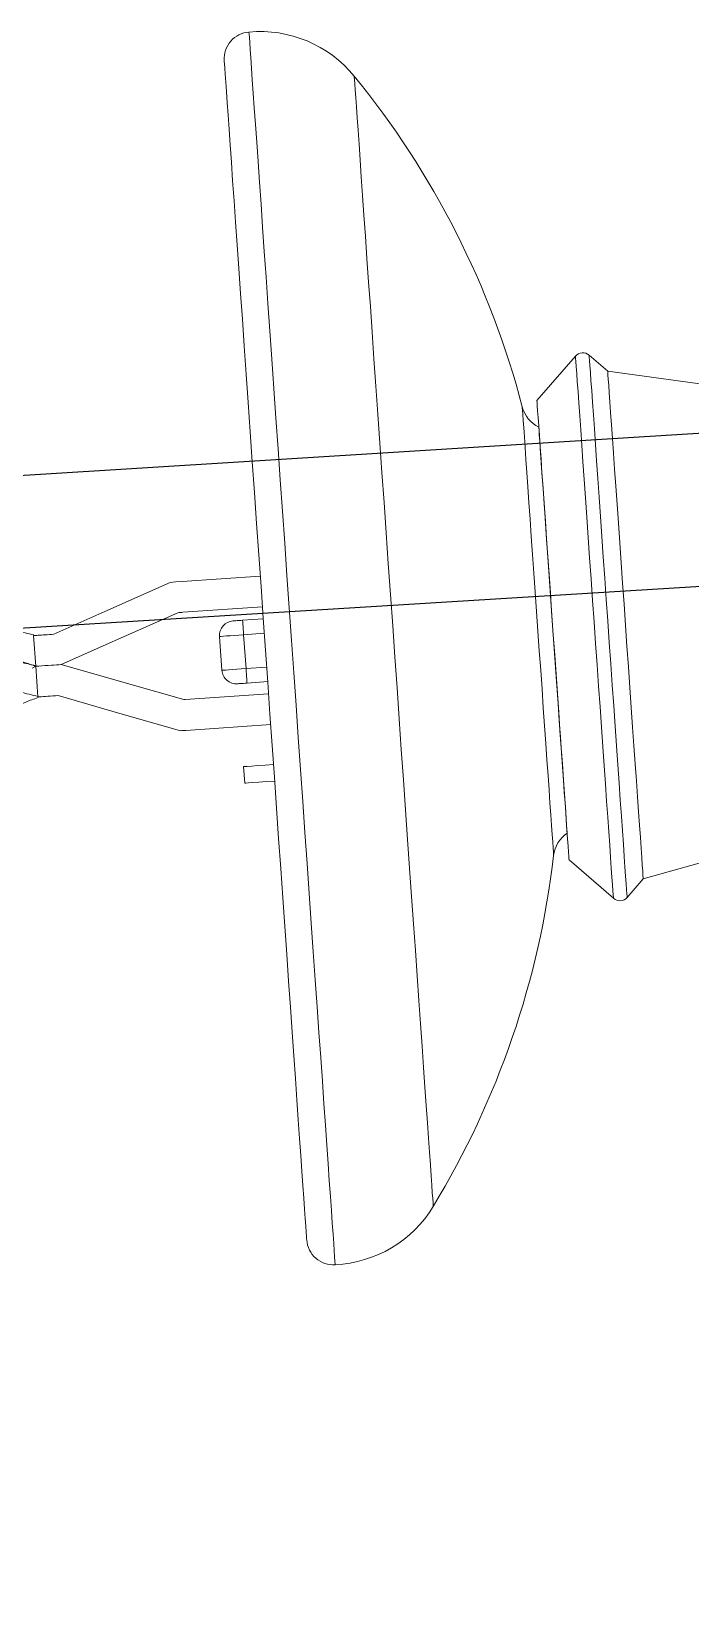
# Model space of a CAD drawing. Header units: millimetres. Extents: x 1587714 to 3094800, y -694377 to -413614.
# Drawn here: x 2353127.8 to 2353263.8, y -549986.3 to -549660.6 of the extents above; entities that cross this region are included whole.
import ezdxf

# ---------------------------------------------------------------- set-up
doc = ezdxf.new("R2010")
doc.units = ezdxf.units.MM

# ---------------------------------------------------------------- blocks, each defined once
blk = doc.blocks.new('poste RT1 vista lateral')
at = {"color": 7, "linetype": 'Continuous', "lineweight": 15}
for p, q in [((-1223.9701, 9017.976), (-1231.936, 9008.8122)), ((-1217.3214, 9014.847), (-1221.1485, 9018.1735)), ((-1190.5083, 9011.2298), (-1217.3214, 9014.847)), ((-1289.0289, 8972.5916), (-1305.1416, 8971.4653)), ((-1304.9919, 8965.1101), (-1288.586, 8966.2573)), ((-1292.6708, 8963.465), (-1288.4116, 8963.7635)), ((-1335.805, 8960.2988), (-1335.362, 8953.9645)), ((-1297.4493, 8960.1243), (-1296.961, 8953.1405)), ((-1292.4614, 8960.4723), (-1291.9732, 8953.4895)), ((-1336.0922, 8953.5906), (-1335.362, 8953.9645)), ((-1334.919, 8947.6302), (-1335.362, 8953.9645)), ((-1335.3386, 8953.6307), (-1335.362, 8953.9645)), ((-1287.5047, 8950.7945), (-1291.764, 8950.4969)), ((-1304.5675, 8947.0961), (-1287.3303, 8948.3006)), ((-1286.8873, 8941.9663), (-1304.4178, 8940.7408)), ((-1292.4693, 8933.2554), (-1292.2319, 8929.8604)), ((-1209.997, 8910.1021), (-1183.9482, 8917.4159)), ((-1225.3092, 8914.0437), (-1216.1454, 8906.0776)), ((-1213.3239, 8906.275), (-1209.997, 8910.1021))]:
    blk.add_line(p, q, dxfattribs=at)
at = {"color": 8, "linetype": 'Continuous', "lineweight": 15}
for p, q in [((-1288.2023, 8960.7708), (-1292.4614, 8960.4723)), ((-1291.9732, 8953.4895), (-1287.7141, 8953.788))]:
    blk.add_line(p, q, dxfattribs=at)
at = {"color": 5, "linetype": 'Continuous', "lineweight": 15, "flags": 128}
for points in [[(-1291.3648, 9084.8639), (-1291.3617, 9084.82), (-1291.3369, 9084.4653), (-1291.2875, 9083.7576), (-1291.2134, 9082.6981), (-1291.115, 9081.2905), (-1290.9924, 9079.5376), (-1290.8462, 9077.4462), (-1290.6765, 9075.0201), (-1290.484, 9072.2668), (-1290.2692, 9069.195), (-1290.0326, 9065.8114), (-1289.7749, 9062.1264), (-1289.497, 9058.1505), (-1289.1993, 9053.8952), (-1288.8829, 9049.371), (-1288.5488, 9044.5912), (-1288.1976, 9039.5691), (-1287.8304, 9034.3182), (-1287.4483, 9028.8546), (-1287.0523, 9023.1926), (-1286.6437, 9017.3476), (-1286.2233, 9011.3356), (-1285.7925, 9005.1749), (-1285.3524, 8998.8816), (-1284.9043, 8992.4729), (-1284.4494, 8985.9679), (-1283.989, 8979.3837), (-1283.5243, 8972.7385), (-1283.0568, 8966.0523), (-1282.5875, 8959.3422), (-1282.118, 8952.6274), (-1281.6494, 8945.926), (-1281.1832, 8939.2579), (-1280.7204, 8932.6413), (-1280.2626, 8926.0943), (-1279.811, 8919.6351), (-1279.3667, 8913.2817), (-1278.9311, 8907.0523), (-1278.5054, 8900.964), (-1278.0906, 8895.0341), (-1277.6882, 8889.2787), (-1277.2991, 8883.713), (-1276.9243, 8878.3543), (-1276.565, 8873.2159), (-1276.2222, 8868.314), (-1275.8968, 8863.6601), (-1275.5898, 8859.2684), (-1275.3017, 8855.1514), (-1275.0339, 8851.3196), (-1274.7866, 8847.7843), (-1274.5609, 8844.5551), (-1274.3571, 8841.6417), (-1274.1759, 8839.0515), (-1274.018, 8836.7913), (-1273.8835, 8834.8687), (-1273.773, 8833.2884), (-1273.6867, 8832.0544), (-1273.6248, 8831.1703), (-1273.5878, 8830.6391), (-1273.5754, 8830.4617)], [(-1296.4693, 9078.9931), (-1296.4567, 9078.8147), (-1296.4193, 9078.2797), (-1296.3571, 9077.39), (-1296.2703, 9076.1483), (-1296.1591, 9074.5566), (-1296.0238, 9072.6225), (-1295.8648, 9070.349), (-1295.6826, 9067.7445), (-1295.4778, 9064.8148), (-1295.2509, 9061.5714), (-1295.0028, 9058.0208), (-1294.7338, 9054.1747), (-1294.445, 9050.0453), (-1294.1372, 9045.6431), (-1293.8113, 9040.9825), (-1293.4682, 9036.0749), (-1293.1089, 9030.9374), (-1292.7344, 9025.5835), (-1292.3461, 9020.0293), (-1291.9448, 9014.291), (-1291.5319, 9008.3859), (-1291.1084, 9002.3301), (-1290.6758, 8996.1426), (-1290.2351, 8989.8407), (-1289.7878, 8983.4445), (-1289.3351, 8976.97), (-1288.8784, 8970.4382), (-1288.4189, 8963.8684), (-1287.9582, 8957.2794), (-1287.4973, 8950.6896), (-1287.0379, 8944.1197), (-1286.5812, 8937.588), (-1286.1286, 8931.1144), (-1285.6812, 8924.7172), (-1285.2406, 8918.4153), (-1284.8079, 8912.2279), (-1284.3844, 8906.172), (-1283.9715, 8900.2669), (-1283.5702, 8894.5286), (-1283.1818, 8888.9744), (-1282.8074, 8883.6205), (-1282.4482, 8878.4831), (-1282.105, 8873.5764), (-1281.7791, 8868.9148), (-1281.4713, 8864.5127), (-1281.1826, 8860.3833), (-1280.9136, 8856.5371), (-1280.6653, 8852.9875), (-1280.4385, 8849.7431), (-1280.2337, 8846.8144), (-1280.0515, 8844.209), (-1279.8926, 8841.9363), (-1279.7573, 8840.0013), (-1279.646, 8838.4106), (-1279.5592, 8837.168), (-1279.497, 8836.2782), (-1279.4595, 8835.7432), (-1279.447, 8835.5649)], [(-1234.9613, 9007.5123), (-1234.9489, 9007.3359), (-1234.9121, 9006.8085), (-1234.8509, 9005.935), (-1234.7661, 9004.72), (-1234.6579, 9003.1741), (-1234.5275, 9001.3096), (-1234.3758, 8999.1391), (-1234.2037, 8996.6795), (-1234.013, 8993.9511), (-1233.8048, 8990.9728), (-1233.5806, 8987.7684), (-1233.3425, 8984.3619), (-1233.0919, 8980.7789), (-1232.8309, 8977.0472), (-1232.5615, 8973.1953), (-1232.2858, 8969.2519), (-1232.0058, 8965.2464), (-1231.7236, 8961.2114), (-1231.4414, 8957.1755), (-1231.1614, 8953.171), (-1230.8857, 8949.2276), (-1230.6163, 8945.3757), (-1230.3553, 8941.644), (-1230.1047, 8938.061), (-1229.8666, 8934.6545), (-1229.6424, 8931.4492), (-1229.4342, 8928.4718), (-1229.2433, 8925.7424), (-1229.0714, 8923.2838), (-1228.9197, 8921.1133), (-1228.7893, 8919.2488), (-1228.6811, 8917.7029), (-1228.5963, 8916.4879), (-1228.5351, 8915.6134), (-1228.4983, 8915.087), (-1228.4859, 8914.9106)], [(-1231.5542, 9003.3305), (-1231.5417, 9003.1521), (-1231.5043, 9002.6171), (-1231.4424, 9001.7312), (-1231.3563, 9000.5009), (-1231.247, 8998.9378), (-1231.1153, 8997.0543), (-1230.9623, 8994.8666), (-1230.7895, 8992.3947), (-1230.5981, 8989.6576), (-1230.3899, 8986.6803), (-1230.1666, 8983.4874), (-1229.9301, 8980.1056), (-1229.6826, 8976.5646), (-1229.426, 8972.8949), (-1229.1625, 8969.1279), (-1228.8944, 8965.2941), (-1228.624, 8961.4279), (-1228.3538, 8957.5617), (-1228.0857, 8953.7289), (-1227.8222, 8949.9609), (-1227.5656, 8946.2912), (-1227.318, 8942.7502), (-1227.0816, 8939.3694), (-1226.8583, 8936.1765), (-1226.6501, 8933.1982), (-1226.4587, 8930.4621), (-1226.2859, 8927.9892), (-1226.1329, 8925.8015), (-1226.0012, 8923.919), (-1225.8919, 8922.3549), (-1225.8058, 8921.1257), (-1225.7438, 8920.2387), (-1225.7065, 8919.7047), (-1225.694, 8919.5254), (-1225.694, 8919.5254)]]:
    blk.add_lwpolyline(points, dxfattribs=at)
at = {"color": 8, "linetype": 'Continuous', "lineweight": 15, "flags": 128}
for points in [[(-1269.6392, 9075.7582), (-1269.6268, 9075.5808), (-1269.5896, 9075.0506), (-1269.528, 9074.1675), (-1269.4418, 9072.9353), (-1269.3314, 9071.358), (-1269.1973, 9069.4392), (-1269.0397, 9067.1856), (-1268.8592, 9064.6031), (-1268.6562, 9061.7011), (-1268.4315, 9058.4881), (-1268.1857, 9054.9729), (-1267.9195, 9051.1658), (-1267.6338, 9047.0803), (-1267.3294, 9042.7268), (-1267.0073, 9038.1205), (-1266.6684, 9033.273), (-1266.3136, 9028.2013), (-1265.9443, 9022.9199), (-1265.5614, 9017.4439), (-1265.1662, 9011.7915), (-1264.7597, 9005.9788), (-1264.3433, 9000.0241), (-1263.9182, 8993.9454), (-1263.4857, 8987.7608), (-1263.0473, 8981.4894), (-1262.6039, 8975.1494), (-1262.1573, 8968.7617), (-1261.7084, 8962.3435), (-1261.259, 8955.9166), (-1260.8103, 8949.4994), (-1260.3635, 8943.1107), (-1259.9203, 8936.7716), (-1259.4817, 8930.5003), (-1259.0492, 8924.3147), (-1258.6241, 8918.236), (-1258.2077, 8912.2813), (-1257.8013, 8906.4686), (-1257.406, 8900.8162), (-1257.0231, 8895.3412), (-1256.6538, 8890.0597), (-1256.2992, 8884.9871), (-1255.9603, 8880.1405), (-1255.6381, 8875.5333), (-1255.3337, 8871.1808), (-1255.048, 8867.0943), (-1254.7818, 8863.2882), (-1254.536, 8859.7729), (-1254.3113, 8856.559), (-1254.1084, 8853.657), (-1253.9278, 8851.0754), (-1253.7702, 8848.8219), (-1253.6361, 8846.9031), (-1253.5257, 8845.3257), (-1253.4396, 8844.0936), (-1253.3778, 8843.2105), (-1253.3408, 8842.6793), (-1253.3284, 8842.5028)], [(-1223.9701, 9017.976), (-1223.967, 9017.9322), (-1223.9423, 9017.5784), (-1223.8931, 9016.8736), (-1223.8195, 9015.8226), (-1223.7223, 9014.4312), (-1223.6018, 9012.7079), (-1223.4588, 9010.6652), (-1223.2944, 9008.3144), (-1223.1097, 9005.6708), (-1222.9054, 9002.7516), (-1222.6834, 8999.5749), (-1222.4446, 8996.1607), (-1222.1908, 8992.5301), (-1221.9234, 8988.7078), (-1221.6443, 8984.7157), (-1221.3551, 8980.5806), (-1221.0578, 8976.3291), (-1220.7542, 8971.9861), (-1220.446, 8967.5801), (-1220.1356, 8963.1398), (-1219.8245, 8958.6918), (-1219.515, 8954.2649), (-1219.2089, 8949.8875), (-1218.9081, 8945.5864), (-1218.6146, 8941.3893), (-1218.3303, 8937.3229), (-1218.0569, 8933.4128), (-1217.7961, 8929.683), (-1217.5496, 8926.1582), (-1217.3189, 8922.8604), (-1217.1057, 8919.8096), (-1216.911, 8917.0258), (-1216.7362, 8914.5272), (-1216.5825, 8912.328), (-1216.4507, 8910.4435), (-1216.3418, 8908.8852), (-1216.2563, 8907.6626), (-1216.1948, 8906.7843), (-1216.1578, 8906.255), (-1216.1454, 8906.0776), (-1216.1454, 8906.0776)], [(-1221.1485, 9018.1735), (-1221.1454, 9018.1296), (-1221.1208, 9017.7758), (-1221.0715, 9017.071), (-1220.998, 9016.0201), (-1220.9007, 9014.6286), (-1220.7802, 9012.9054), (-1220.6374, 9010.8626), (-1220.473, 9008.5118), (-1220.2881, 9005.8682), (-1220.084, 9002.949), (-1219.8618, 8999.7714), (-1219.623, 8996.3572), (-1219.3692, 8992.7275), (-1219.102, 8988.9052), (-1218.8228, 8984.9131), (-1218.5337, 8980.778), (-1218.2363, 8976.5255), (-1217.9326, 8972.1835), (-1217.6246, 8967.7775), (-1217.3141, 8963.3372), (-1217.003, 8958.8892), (-1216.6935, 8954.4623), (-1216.3873, 8950.0849), (-1216.0866, 8945.7839), (-1215.7931, 8941.5867), (-1215.5088, 8937.5203), (-1215.2353, 8933.6102), (-1214.9746, 8929.8804), (-1214.728, 8926.3556), (-1214.4974, 8923.0578), (-1214.2841, 8920.007), (-1214.0894, 8917.2232), (-1213.9147, 8914.7246), (-1213.761, 8912.5254), (-1213.6292, 8910.641), (-1213.5202, 8909.0827), (-1213.4347, 8907.86), (-1213.3732, 8906.9817), (-1213.3363, 8906.4524), (-1213.3239, 8906.275)]]:
    blk.add_lwpolyline(points, dxfattribs=at)
at = {"color": 7, "linetype": 'Continuous', "lineweight": 15, "flags": 128}
for points in [[(-1217.3214, 9014.847), (-1217.3089, 9014.6677), (-1217.2715, 9014.1327), (-1217.2094, 9013.2439), (-1217.123, 9012.0089), (-1217.0129, 9010.4353), (-1216.88, 9008.5347), (-1216.725, 9006.3183), (-1216.5492, 9003.8035), (-1216.3536, 9001.0064), (-1216.1395, 8997.9451), (-1215.9086, 8994.6425), (-1215.6622, 8991.1196), (-1215.4022, 8987.4012), (-1215.1303, 8983.5122), (-1214.8483, 8979.48), (-1214.5582, 8975.3315), (-1214.2619, 8971.0944), (-1213.9617, 8966.799), (-1213.6592, 8962.4741), (-1213.3568, 8958.1501), (-1213.0564, 8953.8548), (-1212.7601, 8949.6176), (-1212.4701, 8945.4691), (-1212.1881, 8941.437), (-1211.9161, 8937.5479), (-1211.6561, 8933.8295), (-1211.4099, 8930.3067), (-1211.1788, 8927.0041), (-1210.9649, 8923.9428), (-1210.7692, 8921.1457), (-1210.5933, 8918.6299), (-1210.4384, 8916.4145), (-1210.3054, 8914.5138), (-1210.1954, 8912.9403), (-1210.109, 8911.7053), (-1210.0469, 8910.8164), (-1210.0095, 8910.2814), (-1209.997, 8910.1021)], [(-1231.936, 9008.8122), (-1231.933, 9008.7683), (-1231.9085, 9008.4183), (-1231.8596, 9007.7193), (-1231.7869, 9006.6788), (-1231.6907, 9005.3027), (-1231.5717, 9003.6013), (-1231.4309, 9001.5881), (-1231.2693, 8999.2774), (-1231.0882, 8996.6872), (-1230.8888, 8993.8357), (-1230.6725, 8990.7439), (-1230.4411, 8987.4346), (-1230.1964, 8983.9337), (-1229.9399, 8980.2659), (-1229.6737, 8976.4578), (-1229.3996, 8972.5392), (-1229.1198, 8968.5385), (-1228.8364, 8964.4845), (-1228.5513, 8960.4084), (-1228.2669, 8956.3401), (-1227.985, 8952.3089), (-1227.7078, 8948.3454), (-1227.4374, 8944.4792), (-1227.1759, 8940.738), (-1226.9249, 8937.1502), (-1226.6866, 8933.7418), (-1226.4627, 8930.5384), (-1226.2546, 8927.5639), (-1226.0641, 8924.8402), (-1225.8926, 8922.3874), (-1225.7413, 8920.2235), (-1225.6114, 8918.3648), (-1225.5036, 8916.8246), (-1225.4191, 8915.6144), (-1225.3582, 8914.7446), (-1225.3215, 8914.2191), (-1225.3092, 8914.0437)], [(-1307.6228, 8971.2918), (-1321.0848, 8965.2979), (-1331.662, 8960.5887)], [(-1305.1416, 8971.4653), (-1306.5311, 8971.3681), (-1307.6228, 8971.2918)], [(-1330.1021, 8954.3316), (-1316.6402, 8960.3255), (-1306.0629, 8965.0347)], [(-1294.6659, 8963.3257), (-1294.6276, 8963.3286), (-1294.514, 8963.3362), (-1294.3297, 8963.3496), (-1294.0815, 8963.3667), (-1293.7792, 8963.3877), (-1293.4343, 8963.4116), (-1293.06, 8963.4383), (-1292.6708, 8963.465)], [(-1292.6708, 8963.465), (-1292.6667, 8963.4078), (-1292.6548, 8963.238), (-1292.6355, 8962.9614), (-1292.6095, 8962.5885), (-1292.5778, 8962.1356), (-1292.5416, 8961.6177), (-1292.5023, 8961.0569), (-1292.4614, 8960.4723)], [(-1292.4614, 8960.4723), (-1293.4346, 8960.4046), (-1294.3702, 8960.3388), (-1295.2326, 8960.2787), (-1295.9884, 8960.2263), (-1296.6087, 8960.1824), (-1297.0696, 8960.15), (-1297.3534, 8960.1309), (-1297.4493, 8960.1243)], [(-1335.362, 8953.9645), (-1335.362, 8953.9645)], [(-1330.1021, 8954.3316), (-1315.937, 8950.2699), (-1304.8072, 8947.0789)], [(-1296.961, 8953.1405), (-1296.8652, 8953.1481), (-1296.5813, 8953.1672), (-1296.1205, 8953.1996), (-1295.5001, 8953.2435), (-1294.7443, 8953.2959), (-1293.8819, 8953.356), (-1292.9463, 8953.4218), (-1291.9732, 8953.4895)], [(-1291.9732, 8953.4895), (-1291.9324, 8952.9059), (-1291.8932, 8952.3442), (-1291.8569, 8951.8273), (-1291.8252, 8951.3733), (-1291.7992, 8951.0014), (-1291.7799, 8950.7248), (-1291.768, 8950.5541), (-1291.764, 8950.4969)], [(-1291.764, 8950.4969), (-1292.1532, 8950.4702), (-1292.5275, 8950.4435), (-1292.8724, 8950.4197), (-1293.1747, 8950.3987), (-1293.4229, 8950.3815), (-1293.6072, 8950.3682), (-1293.7208, 8950.3605), (-1293.759, 8950.3577)], [(-1334.919, 8947.6302), (-1334.919, 8947.6302)], [(-1305.4812, 8940.6664), (-1319.6464, 8944.7281), (-1330.7761, 8947.9191)], [(-1286.3085, 8933.6865), (-1288.0337, 8933.5663), (-1289.5741, 8933.4586), (-1290.8086, 8933.3718), (-1291.7132, 8933.3088), (-1292.2701, 8933.2697), (-1292.4688, 8933.2554), (-1292.4693, 8933.2554)], [(-1286.071, 8930.2914), (-1287.7963, 8930.1703), (-1289.3366, 8930.0625), (-1290.5711, 8929.9767), (-1291.4757, 8929.9138), (-1292.0328, 8929.8747), (-1292.2314, 8929.8604), (-1292.2319, 8929.8604)]]:
    blk.add_lwpolyline(points, dxfattribs=at)
at = {"color": 5, "linetype": 'Continuous', "lineweight": 15}
for centre, radius, start, end in [((-1290.9827, 9079.3772), 5.5, 93.984922, 184), ((-1289.0467, 9059.9241), 25.0474, 39.209971, 95.310398), ((-1409.1032, 8961.961), 180, 14.657221, 39.213083), ((-1228.6725, 9009.1572), 6.5003, 194.657221, 243.684476), ((-1222.0295, 8914.1567), 6.5003, 124.315524, 173.342779), ((-1407.2726, 8935.7826), 180, 328.786917, 353.342779), ((-1274.7507, 8855.4815), 25.0474, 272.689602, 328.790029), ((-1273.9604, 8835.9482), 5.5, 184, 274.015078)]:
    blk.add_arc(centre, radius, start, end, dxfattribs=at)
at = {"color": 7, "linetype": 'Continuous', "lineweight": 15}
for centre, radius, start, end in [((-1222.4607, 9016.6642), 2, 49, 139), ((-1294.4566, 8960.3332), 3, 94, 184), ((-1293.9683, 8953.3502), 3, 184, 274), ((-1214.8333, 8907.5874), 2, 229, 319)]:
    blk.add_arc(centre, radius, start, end, dxfattribs=at)
for points, knots in [([(-1335.7857, 8960.4313), (-1336.9739, 8960.7063), (-1339.3625, 8961.2591), (-1343.8028, 8963.1974), (-1350.5088, 8964.8946), (-1359.0001, 8967.2219), (-1368.3929, 8969.079), (-1377.8459, 8970.2044), (-1387.3302, 8970.4269), (-1394.8124, 8969.9745), (-1400.0635, 8969.2111), (-1403.143, 8968.5953), (-1405.3948, 8968.2529), (-1406.5143, 8968.0827)], [0, 0, 0, 0, 0.04789245, 0.09627011, 0.19261886, 0.32361244, 0.45459391, 0.58925816, 0.72390811, 0.86128687, 0.90767808, 0.95409744, 1, 1, 1, 1]), ([(-1334.9038, 8947.7627), (-1336.1256, 8948.032), (-1338.6825, 8948.5955), (-1342.1485, 8950.2126), (-1345.7195, 8951.5872), (-1349.2614, 8952.8528), (-1352.6851, 8954.0382), (-1355.8582, 8955.184), (-1358.8528, 8956.2854), (-1361.8493, 8957.3833), (-1364.8846, 8958.4587), (-1367.8828, 8959.4704), (-1370.931, 8960.4553), (-1374.2906, 8961.5043), (-1377.619, 8962.5102), (-1381.0246, 8963.4946), (-1384.3063, 8964.3727), (-1387.6477, 8965.1656), (-1390.8287, 8965.8202), (-1394.0112, 8966.418), (-1397.1331, 8966.9527), (-1400.3334, 8967.4538), (-1403.3209, 8967.8082), (-1405.5034, 8967.9599), (-1406.5418, 8968.0321)], [0, 0, 0, 0, 0.04915886, 0.10287524, 0.14926679, 0.19897341, 0.24992366, 0.29090628, 0.33095294, 0.37496436, 0.41627057, 0.45782909, 0.49998626, 0.54328034, 0.59800324, 0.63943729, 0.68665459, 0.73624736, 0.77980907, 0.81951272, 0.86952606, 0.91171274, 0.95799744, 1, 1, 1, 1]), ([(-1405.7524, 8968.075), (-1404.7085, 8968.1254), (-1402.3541, 8968.2389), (-1398.7024, 8968.3071), (-1394.72, 8968.2567), (-1390.7706, 8968.0064), (-1387.3752, 8967.6564), (-1384.618, 8967.3182), (-1382.3919, 8967.013), (-1380.126, 8966.667), (-1377.8902, 8966.293), (-1375.6565, 8965.8817), (-1373.4548, 8965.4375), (-1371.2201, 8964.9488), (-1368.9861, 8964.4222), (-1366.7539, 8963.8643), (-1364.5201, 8963.2738), (-1362.2843, 8962.6577), (-1360.0465, 8962.0217), (-1357.808, 8961.3648), (-1355.5676, 8960.6919), (-1353.1948, 8959.9598), (-1350.7227, 8959.1751), (-1348.1455, 8958.3335), (-1345.615, 8957.4846), (-1343.0522, 8956.6107), (-1340.4923, 8955.7341), (-1337.914, 8954.848), (-1336.2142, 8954.2595), (-1335.362, 8953.9645)], [0, 0, 0, 0, 0.04527336, 0.10211237, 0.15800267, 0.2173051, 0.27208066, 0.30372637, 0.33544046, 0.3673562, 0.40062395, 0.43093887, 0.46266407, 0.49446685, 0.52606973, 0.55766755, 0.5892656, 0.62085901, 0.6524483, 0.68403982, 0.71563125, 0.74722513, 0.78440095, 0.82013567, 0.85608459, 0.89124921, 0.92829664, 0.96405215, 1, 1, 1, 1]), ([(-1404.6317, 8968.137), (-1404.1994, 8968.161), (-1402.6838, 8968.245), (-1399.295, 8968.3245), (-1392.7856, 8968.2036), (-1384.2064, 8967.402), (-1374.3218, 8965.7045), (-1364.2622, 8963.355), (-1354.418, 8960.3203), (-1346.7967, 8958.0249), (-1341.6495, 8956.0887), (-1338.5962, 8954.7598), (-1336.4253, 8954.3165), (-1335.3454, 8954.0961)], [0, 0, 0, 0, 0.01839054, 0.06448542, 0.1564141, 0.29837394, 0.44030995, 0.58620239, 0.73207902, 0.86549377, 0.91046964, 0.95546765, 1, 1, 1, 1]), ([(-1306.0629, 8965.0347), (-1305.863, 8965.0487), (-1305.5059, 8965.0736), (-1305.149, 8965.0989), (-1304.9919, 8965.1101)], [0, 0, 0, 0, 0.5599806, 1, 1, 1, 1]), ([(-1334.8884, 8960.3627), (-1335.0595, 8960.351), (-1335.3651, 8960.3302), (-1335.6706, 8960.3084), (-1335.805, 8960.2988)], [0, 0, 0, 0, 0.559983104, 1, 1, 1, 1]), ([(-1331.662, 8960.5887), (-1332.2643, 8960.5464), (-1333.3397, 8960.4708), (-1334.4152, 8960.3957), (-1334.8884, 8960.3627)], [0, 0, 0, 0, 0.56002783, 1, 1, 1, 1]), ([(-1335.362, 8953.9645), (-1335.2457, 8953.9724), (-1335.0379, 8953.9865), (-1334.8301, 8954.001), (-1334.7387, 8954.0074)], [0, 0, 0, 0, 0.55993333, 1, 1, 1, 1]), ([(-1335.362, 8953.9645), (-1335.2457, 8953.9724), (-1335.0379, 8953.9865), (-1334.8301, 8954.001), (-1334.7387, 8954.0074)], [0, 0, 0, 0, 0.55993333, 1, 1, 1, 1]), ([(-1334.7387, 8954.0074), (-1333.8732, 8954.0682), (-1332.3277, 8954.1769), (-1330.7822, 8954.2843), (-1330.1021, 8954.3316)], [0, 0, 0, 0, 0.5600178, 1, 1, 1, 1]), ([(-1334.7387, 8954.0074), (-1333.8732, 8954.0682), (-1332.3277, 8954.1769), (-1330.7822, 8954.2843), (-1330.1021, 8954.3316)], [0, 0, 0, 0, 0.5600178, 1, 1, 1, 1]), ([(-1334.8817, 8947.4967), (-1335.7475, 8947.2118), (-1337.4834, 8946.6406), (-1341.5878, 8944.3369), (-1347.5222, 8941.3719), (-1355.3818, 8938.1224), (-1363.2263, 8935.302), (-1371.0758, 8932.9297), (-1378.992, 8931.1894), (-1386.9165, 8930.1), (-1393.2329, 8929.8021), (-1397.7772, 8929.921), (-1400.7106, 8930.0509), (-1402.8342, 8930.0606), (-1403.8901, 8930.0654)], [0, 0, 0, 0, 0.03568301, 0.0715416, 0.18622369, 0.30116833, 0.41600243, 0.52969884, 0.64374203, 0.75768799, 0.87125165, 0.91434883, 0.95741511, 1, 1, 1, 1]), ([(-1334.5889, 8947.6531), (-1334.6506, 8947.6485), (-1334.7606, 8947.6403), (-1334.8706, 8947.6333), (-1334.919, 8947.6302)], [0, 0, 0, 0, 0.56024041, 1, 1, 1, 1]), ([(-1330.7761, 8947.9191), (-1331.4879, 8947.8696), (-1332.7588, 8947.7811), (-1334.0297, 8947.6922), (-1334.5889, 8947.6531)], [0, 0, 0, 0, 0.55999459, 1, 1, 1, 1]), ([(-1304.8072, 8947.0789), (-1304.7625, 8947.0821), (-1304.6826, 8947.0878), (-1304.6027, 8947.0936), (-1304.5675, 8947.0961)], [0, 0, 0, 0, 0.55989815, 1, 1, 1, 1]), ([(-1304.4178, 8940.7408), (-1304.6163, 8940.7268), (-1304.9708, 8940.7017), (-1305.3253, 8940.6772), (-1305.4812, 8940.6664)], [0, 0, 0, 0, 0.56004673, 1, 1, 1, 1])]:
    blk.add_open_spline(points, degree=3, knots=knots, dxfattribs=at)

msp = doc.modelspace()

# ---------------------------------------------------------------- linework, layer by layer
at = {"color": 4}
msp.add_arc((2329812.6493, -174436.0401), 376039.5661, 266.337515646, 273.672012929, dxfattribs=at)
at = {"color": 5}
msp.add_arc((2329906.2827, -169329.9127), 381161.6973, 266.324495798, 273.656697268, dxfattribs=at)

# ---------------------------------------------------------------- block references
msp.add_blockref('poste RT1 vista lateral', (2354464.0477, -558745.6049))

doc.saveas('drawing.dxf')
